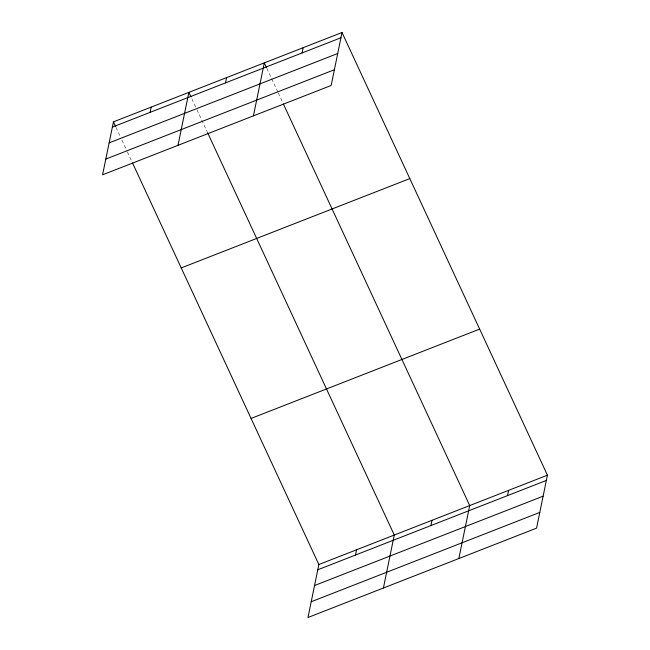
<?xml version="1.0" encoding="UTF-8"?>
<svg xmlns="http://www.w3.org/2000/svg" width="650" height="650" viewBox="0 0 650 650"><rect width="100%" height="100%" fill="white"/><g stroke="black" fill="none" stroke-linecap="round" stroke-linejoin="round"><path stroke-width="0.49" stroke-dasharray="3.25 2.44" d="M266.849 68.356L277.867 92.097M278.289 93.007L282.945 103.049M191.839 98.751L196.503 108.794M196.926 109.712L207.09 131.625M115.992 127.327L120.226 136.451M121.924 140.107L127.002 151.06M127.424 151.978L132.088 162.021"/><path stroke-width="0.97" d="M113.449 121.843L102.57 174.817L331.151 85.475L342.022 32.5L113.449 121.843L115.562 126.409M150.085 112.369L151.166 107.104M178.002 145.34L188.874 92.365L190.994 96.923M225.509 82.883L226.59 77.618M253.435 115.854L264.306 62.879L266.427 67.446M302.088 52.951L303.168 47.686M132.511 162.931L318.849 564.525L307.978 617.5L536.551 528.158L547.43 475.183L342.022 32.5M355.485 555.043L356.566 549.786M383.411 588.014L394.282 535.039L207.521 132.535M430.918 525.558L431.998 520.301M458.835 558.529L469.714 505.554L283.368 103.968M507.488 495.625L508.568 490.368M112.369 127.108L340.941 37.765M109.135 142.854L337.707 53.503M105.804 159.079L334.384 69.729M181.228 267.93L409.809 178.588M251.071 418.438L479.643 329.095M318.849 564.525L547.43 475.183M317.769 569.79L546.349 480.439M314.543 585.528L543.116 496.186M311.212 601.754L539.784 512.411"/></g></svg>
